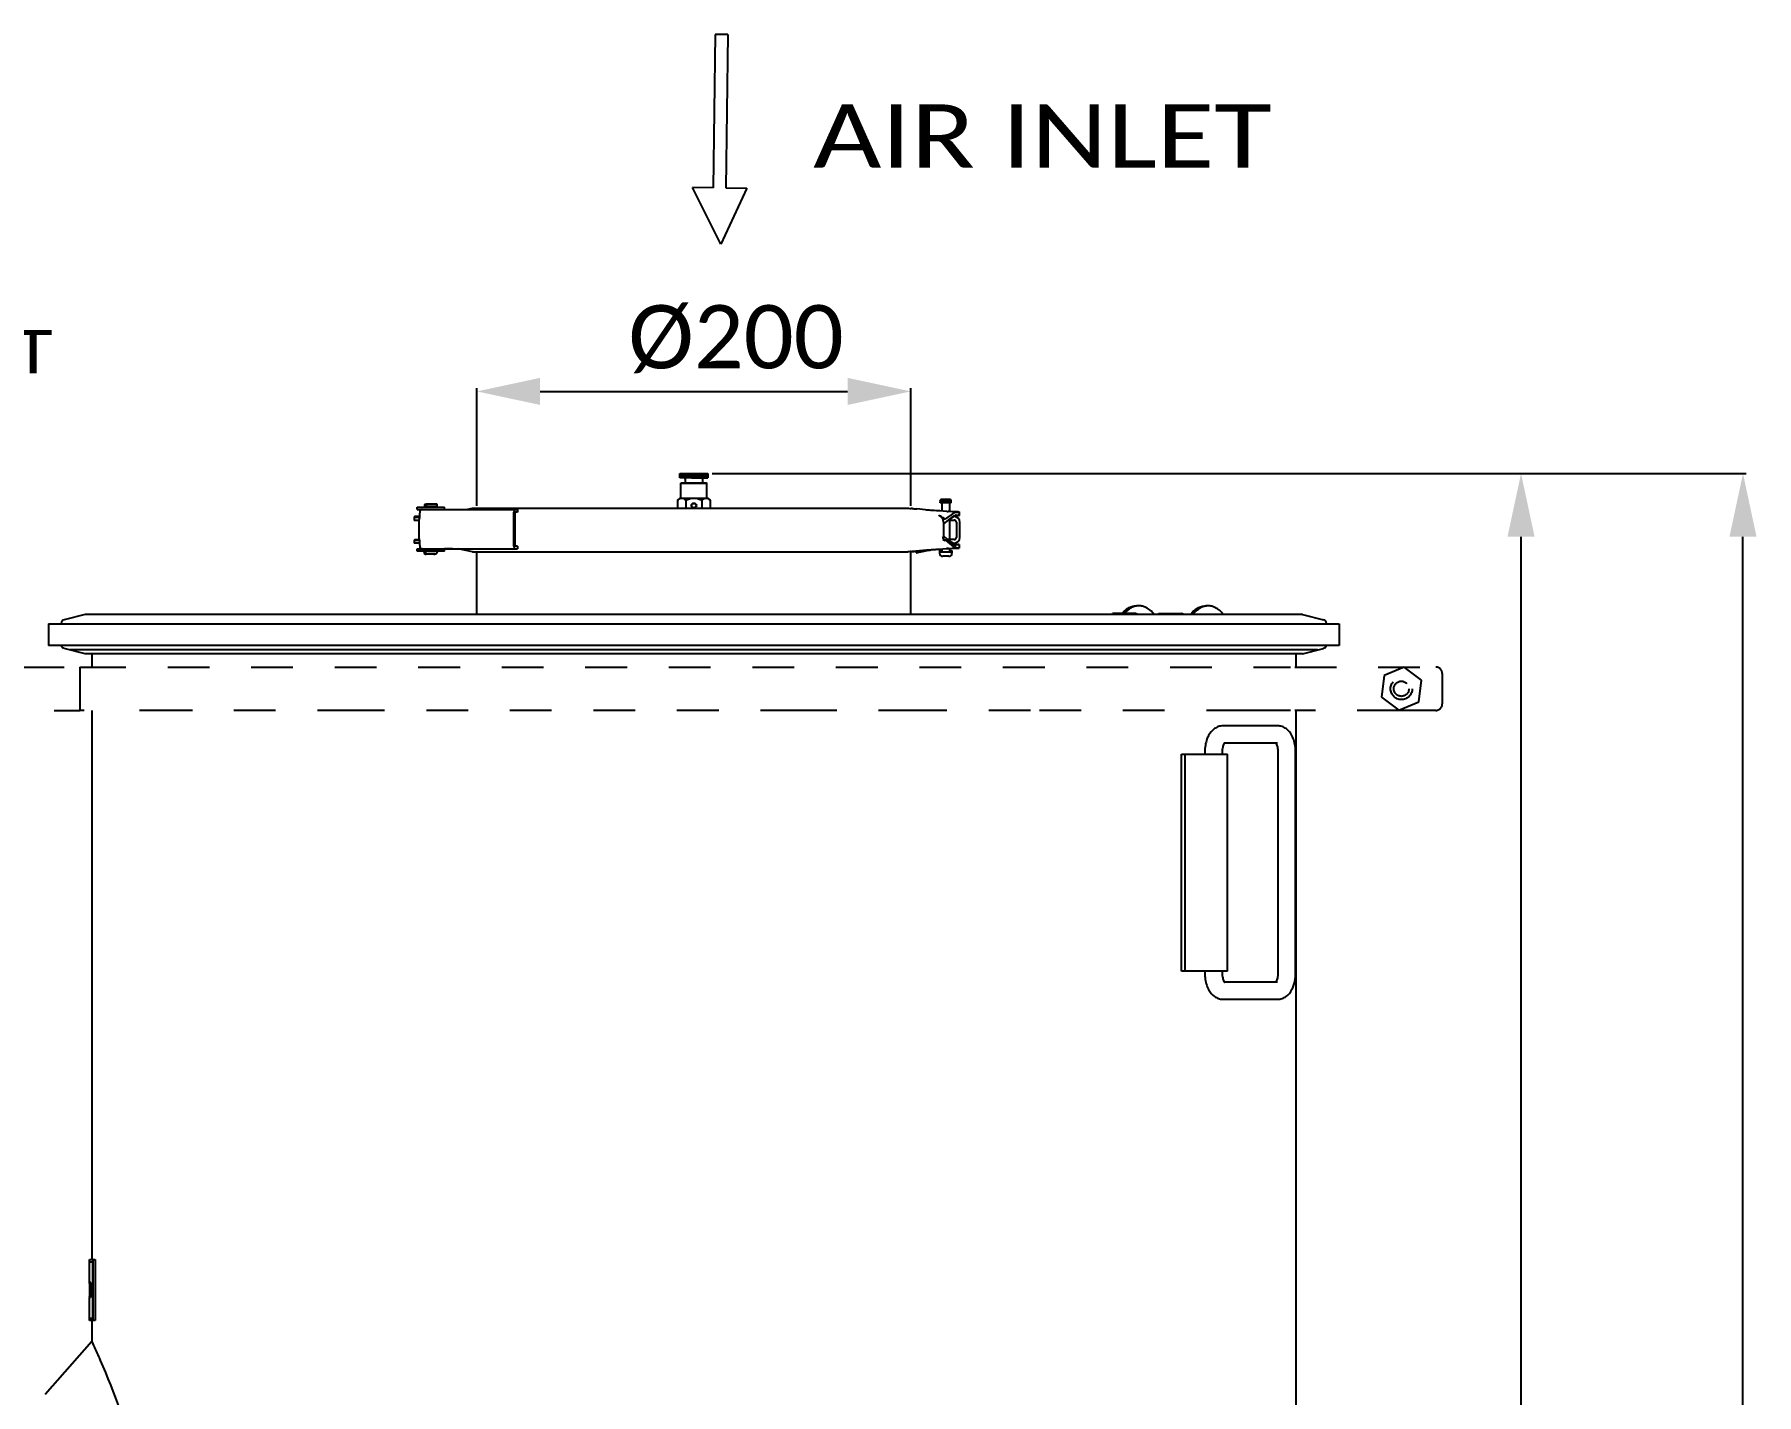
# Model space of a CAD drawing. Header units: millimetres. Extents: x 239 to 3500, y 0 to 2475.
# Drawn here: x 766 to 1560, y 815 to 1442 of the extents above; entities that cross this region are included whole.
import ezdxf
from ezdxf.enums import TextEntityAlignment as Align

# ---------------------------------------------------------------- set-up
doc = ezdxf.new("R2010")
doc.units = ezdxf.units.MM
doc.header["$LTSCALE"] = 192.5
doc.header["$PDMODE"] = 3
doc.header["$PDSIZE"] = 8
doc.linetypes.add('DOT', pattern=[0.2, 0.1, -0.1])
doc.layers.get('0').update_dxf_attribs({"linetype": 'CONTINUOUS'})
doc.layers.get('Defpoints').update_dxf_attribs({"linetype": 'CONTINUOUS'})
doc.styles.get("Standard").update_dxf_attribs({"font": 'calibri.ttf'})
doc.dimstyles.new('DIMSTYLE_1', dxfattribs={"dimtxt": 29.166667, "dimasz": 29.166667, "dimexe": 1.5, "dimexo": 1, "dimgap": 0.875, "dimtad": 1, "dimdec": 0, "dimdsep": 46, "dimtxsty": 'Standard', "dimblk": '_FILLED', "dimblk1": '_FILLED', "dimblk2": '_FILLED', "dimcen": 0.09, "dimazin": 2, "dimtp": 0.01, "dimtm": 0.01, "dimtfac": 1, "dimtdec": 0, "dimtofl": 0, "dimtmove": 0, "dimatfit": 3, "dimldrblk": '_FILLED', "dimfxl": 1, "dimtolj": 1, "dimarcsym": 0})
doc.dimstyles.new('DIMSTYLE_3', dxfattribs={"dimtxt": 29.166667, "dimasz": 29.166667, "dimexe": 1.5, "dimexo": 1, "dimgap": 0.875, "dimtad": 1, "dimdsep": 46, "dimtxsty": 'Standard', "dimblk": '_FILLED', "dimblk1": '_FILLED', "dimblk2": '_FILLED', "dimcen": 0.09, "dimazin": 2, "dimtp": 0.01, "dimtm": 0.01, "dimtfac": 1, "dimtofl": 0, "dimtmove": 0, "dimatfit": 3, "dimldrblk": '_FILLED', "dimfxl": 1, "dimtolj": 1, "dimarcsym": 0})

# ---------------------------------------------------------------- blocks, each defined once
blk = doc.blocks.new('_FILLED')
at = {"color": 0, "linetype": 'ByBlock'}
blk.add_solid([(0, 0), (-1, 0.214), (-1, -0.214)], dxfattribs=at)
blk = doc.blocks.new('*D15')
at = {"color": 0, "linetype": 'Continuous', "lineweight": -2}
for p, q in [((969.88, 1224.53), (969.88, 1278.8)), ((1169.88, 1224.53), (1169.88, 1278.8)), ((999.05, 1277.3), (1140.71, 1277.3))]:
    blk.add_line(p, q, dxfattribs=at)
at = {"layer": 'Defpoints', "color": 0}
for p in [(1169.88, 1277.3), (969.88, 1223.53), (1169.88, 1223.53)]:
    blk.add_point(p, dxfattribs=at)
at = {"color": 0, "linetype": 'ByBlock', "lineweight": -2, "xscale": 29.1666666667, "yscale": 29.1666666667, "zscale": 29.1666666667, "rotation": 180}
blk.add_blockref('_FILLED', (969.88, 1277.3), dxfattribs=at)
at = {"color": 0, "linetype": 'ByBlock', "lineweight": -2, "xscale": 29.1666666667, "yscale": 29.1666666667, "zscale": 29.1666666667}
blk.add_blockref('_FILLED', (1169.88, 1277.3), dxfattribs=at)
at = {"color": 0, "insert": (1089.32, 1317.06), "char_height": 29.167, "attachment_point": 2, "line_spacing_factor": 0.9}
blk.add_mtext('\\A1;%%c200', dxfattribs=at)
blk = doc.blocks.new('*D18')
at = {"color": 0, "lineweight": -2}
for p, q in [((1078.5, 1239.46), (1452.65, 1239.46)), ((1451.15, 280.33), (1451.15, 1210.3)), ((1372.49, 251.16), (1452.65, 251.16))]:
    blk.add_line(p, q, dxfattribs=at)
at = {"layer": 'Defpoints', "color": 0}
for p in [(1077.5, 1239.46), (1451.15, 1239.46), (1371.49, 251.16)]:
    blk.add_point(p, dxfattribs=at)
at = {"color": 0, "linetype": 'ByBlock', "lineweight": -2, "xscale": 29.1666666667, "yscale": 29.1666666667, "zscale": 29.1666666667}
for p, rotation in [((1451.15, 1239.46), 90), ((1451.15, 251.16), 270)]:
    blk.add_blockref('_FILLED', p, dxfattribs=dict(at, rotation=rotation))
at = {"color": 0, "insert": (1411.39, 745.12), "char_height": 29.167, "attachment_point": 2, "rotation": 90, "line_spacing_factor": 0.9}
blk.add_mtext('\\A1;988', dxfattribs=at)
blk = doc.blocks.new('*D19')
at = {"color": 0, "linetype": 'Continuous', "lineweight": -2}
for p, q in [((1078.34, 1239.46), (1554.95, 1239.46)), ((1553.45, 210.33), (1553.45, 1210.3)), ((1367.21, 181.16), (1554.95, 181.16))]:
    blk.add_line(p, q, dxfattribs=at)
at = {"layer": 'Defpoints', "color": 0}
for p in [(1077.34, 1239.46), (1553.45, 1239.46), (1366.21, 181.16)]:
    blk.add_point(p, dxfattribs=at)
at = {"color": 0, "linetype": 'ByBlock', "lineweight": -2, "xscale": 29.1666666667, "yscale": 29.1666666667, "zscale": 29.1666666667}
for p, rotation in [((1553.45, 1239.46), 90), ((1553.45, 181.16), 270)]:
    blk.add_blockref('_FILLED', p, dxfattribs=dict(at, rotation=rotation))
at = {"color": 0, "insert": (1513.69, 711.81), "char_height": 29.167, "attachment_point": 2, "rotation": 90, "line_spacing_factor": 0.9}
blk.add_mtext('\\A1;1058', dxfattribs=at)
blk = doc.blocks.new('ARROW_4_BL1', base_point=(1081.76, 1393.5))
at = {"color": 7, "linetype": 'Continuous'}
for p, q in [((1079.68, 1441.81), (1078.84, 1371.13)), ((1085.53, 1441.74), (1079.68, 1441.81)), ((1085.53, 1441.74), (1084.68, 1371.06)), ((1078.84, 1371.13), (1069.26, 1371.24)), ((1082.37, 1345.19), (1069.26, 1371.24)), ((1094.26, 1370.94), (1082.37, 1345.19)), ((1084.68, 1371.06), (1094.26, 1370.94))]:
    blk.add_line(p, q, dxfattribs=at)

msp = doc.modelspace()

# ---------------------------------------------------------------- linework, layer by layer
at = {"linetype": 'Continuous'}
for p, q in [((1063.38, 1239.465), (1063.38, 1237.465)), ((1063.385, 1237.465), (1063.385, 1239.465)), ((1063.385, 1239.465), (1070.974, 1239.465)), ((1063.401, 1239.465), (1063.401, 1237.465)), ((1063.416, 1237.465), (1063.416, 1239.465)), ((1063.447, 1239.465), (1063.447, 1237.465)), ((1063.472, 1237.465), (1063.472, 1239.465)), ((1063.519, 1239.465), (1063.519, 1237.465)), ((1063.553, 1237.465), (1063.553, 1239.465)), ((1063.616, 1239.465), (1063.616, 1237.465)), ((1063.66, 1237.465), (1063.66, 1239.465)), ((1063.737, 1239.465), (1063.737, 1237.465)), ((1063.791, 1237.465), (1063.791, 1239.465)), ((1063.883, 1239.465), (1063.883, 1237.465)), ((1063.946, 1237.465), (1063.946, 1239.465)), ((1064.052, 1239.465), (1064.052, 1237.465)), ((1064.124, 1237.465), (1064.124, 1239.465)), ((1064.234, 1239.465), (1064.234, 1237.465)), ((1064.244, 1239.465), (1064.244, 1237.465)), ((1064.325, 1237.465), (1064.325, 1239.465)), ((1064.431, 1239.465), (1064.431, 1237.465)), ((1064.459, 1239.465), (1064.459, 1237.465)), ((1064.548, 1237.465), (1064.548, 1239.465)), ((1064.649, 1239.465), (1064.649, 1237.465)), ((1064.695, 1239.465), (1064.695, 1237.465)), ((1064.792, 1237.465), (1064.792, 1239.465)), ((1064.888, 1239.465), (1064.888, 1237.465)), ((1064.951, 1239.465), (1064.951, 1237.465)), ((1065.056, 1237.465), (1065.056, 1239.465)), ((1065.147, 1239.465), (1065.147, 1237.465)), ((1065.227, 1239.465), (1065.227, 1237.465)), ((1065.339, 1237.465), (1065.339, 1239.465)), ((1065.425, 1239.465), (1065.425, 1237.465)), ((1065.522, 1239.465), (1065.522, 1237.465)), ((1065.64, 1237.465), (1065.64, 1239.465)), ((1065.72, 1239.465), (1065.72, 1237.465)), ((1065.833, 1239.465), (1065.833, 1237.465)), ((1065.958, 1237.465), (1065.958, 1239.465)), ((1066.032, 1239.465), (1066.032, 1237.465)), ((1066.16, 1239.465), (1066.16, 1237.465)), ((1066.291, 1237.465), (1066.291, 1239.465)), ((1066.358, 1239.465), (1066.358, 1237.465)), ((1066.502, 1239.465), (1066.502, 1237.465)), ((1066.639, 1237.465), (1066.639, 1239.465)), ((1066.699, 1239.465), (1066.699, 1237.465)), ((1066.858, 1239.465), (1066.858, 1237.465)), ((1066.999, 1237.465), (1066.999, 1239.465)), ((1067.052, 1239.465), (1067.052, 1237.465)), ((1067.225, 1239.465), (1067.225, 1237.465)), ((1067.371, 1237.465), (1067.371, 1239.465)), ((1067.417, 1239.465), (1067.417, 1237.465)), ((1067.603, 1239.465), (1067.603, 1237.465)), ((1067.752, 1237.465), (1067.752, 1239.465)), ((1067.791, 1239.465), (1067.791, 1237.465)), ((1067.99, 1239.465), (1067.99, 1237.465)), ((1068.142, 1237.465), (1068.142, 1239.465)), ((1068.173, 1239.465), (1068.173, 1237.465)), ((1068.384, 1239.465), (1068.384, 1237.465)), ((1068.539, 1237.465), (1068.539, 1239.465)), ((1068.562, 1239.465), (1068.562, 1237.465)), ((1068.784, 1239.465), (1068.784, 1237.465)), ((1068.941, 1237.465), (1068.941, 1239.465)), ((1068.956, 1239.465), (1068.956, 1237.465)), ((1069.189, 1239.465), (1069.189, 1237.465)), ((1069.346, 1237.465), (1069.346, 1239.465)), ((1069.354, 1239.465), (1069.354, 1237.465)), ((1069.596, 1239.465), (1069.596, 1237.465)), ((1069.754, 1237.465), (1069.754, 1239.465)), ((1070.004, 1239.465), (1070.004, 1237.465)), ((1070.162, 1237.465), (1070.162, 1239.465)), ((1070.404, 1237.465), (1070.404, 1239.465)), ((1070.412, 1239.465), (1070.412, 1237.465)), ((1070.57, 1237.465), (1070.57, 1239.465)), ((1070.802, 1237.465), (1070.802, 1239.465)), ((1070.818, 1239.465), (1070.818, 1237.465)), ((1070.974, 1237.465), (1070.974, 1239.465)), ((1070.978, 1239.465), (1076.373, 1239.465)), ((1071.196, 1237.465), (1071.196, 1239.465)), ((1071.22, 1239.465), (1071.22, 1237.465)), ((1071.374, 1237.465), (1071.374, 1239.465)), ((1071.585, 1237.465), (1071.585, 1239.465)), ((1071.616, 1239.465), (1071.616, 1237.465)), ((1071.768, 1237.465), (1071.768, 1239.465)), ((1071.968, 1237.465), (1071.968, 1239.465)), ((1072.006, 1239.465), (1072.006, 1237.465)), ((1072.155, 1237.465), (1072.155, 1239.465)), ((1072.342, 1237.465), (1072.342, 1239.465)), ((1072.388, 1239.465), (1072.388, 1237.465)), ((1072.533, 1237.465), (1072.533, 1239.465)), ((1072.706, 1237.465), (1072.706, 1239.465)), ((1072.759, 1239.465), (1072.759, 1237.465)), ((1072.9, 1237.465), (1072.9, 1239.465)), ((1073.059, 1237.465), (1073.059, 1239.465)), ((1073.119, 1239.465), (1073.119, 1237.465)), ((1073.256, 1237.465), (1073.256, 1239.465)), ((1073.4, 1237.465), (1073.4, 1239.465)), ((1073.467, 1239.465), (1073.467, 1237.465)), ((1073.598, 1237.465), (1073.598, 1239.465)), ((1073.727, 1237.465), (1073.727, 1239.465)), ((1073.8, 1239.465), (1073.8, 1237.465)), ((1073.925, 1237.465), (1073.925, 1239.465)), ((1074.038, 1237.465), (1074.038, 1239.465)), ((1074.118, 1239.465), (1074.118, 1237.465)), ((1074.237, 1237.465), (1074.237, 1239.465)), ((1074.333, 1237.465), (1074.333, 1239.465)), ((1074.419, 1239.465), (1074.419, 1237.465)), ((1074.531, 1237.465), (1074.531, 1239.465)), ((1074.611, 1237.465), (1074.611, 1239.465)), ((1074.702, 1239.465), (1074.702, 1237.465)), ((1074.807, 1237.465), (1074.807, 1239.465)), ((1074.87, 1237.465), (1074.87, 1239.465)), ((1074.966, 1239.465), (1074.966, 1237.465)), ((1075.063, 1237.465), (1075.063, 1239.465)), ((1075.109, 1237.465), (1075.109, 1239.465)), ((1075.21, 1239.465), (1075.21, 1237.465)), ((1075.299, 1237.465), (1075.299, 1239.465)), ((1075.328, 1237.465), (1075.328, 1239.465)), ((1075.433, 1239.465), (1075.433, 1237.465)), ((1075.514, 1237.465), (1075.514, 1239.465)), ((1075.525, 1237.465), (1075.525, 1239.465)), ((1075.634, 1239.465), (1075.634, 1237.465)), ((1075.706, 1237.465), (1075.706, 1239.465)), ((1075.813, 1239.465), (1075.813, 1237.465)), ((1075.876, 1237.465), (1075.876, 1239.465)), ((1075.968, 1239.465), (1075.968, 1237.465)), ((1076.021, 1237.465), (1076.021, 1239.465)), ((1076.098, 1239.465), (1076.098, 1237.465)), ((1076.143, 1237.465), (1076.143, 1239.465)), ((1076.205, 1239.465), (1076.205, 1237.465)), ((1076.239, 1237.465), (1076.239, 1239.465)), ((1076.286, 1239.465), (1076.286, 1237.465)), ((1076.311, 1237.465), (1076.311, 1239.465)), ((1076.342, 1239.465), (1076.342, 1237.465)), ((1076.357, 1237.465), (1076.357, 1239.465)), ((1076.373, 1239.465), (1076.373, 1237.465)), ((1076.378, 1237.465), (1076.378, 1239.465)), ((1076.378, 1239.465), (1076.378, 1239.465)), ((1063.381, 1237.465), (1063.38, 1237.465)), ((1068.78, 1237.465), (1063.385, 1237.465)), ((1064.079, 1235.165), (1063.879, 1234.965)), ((1063.879, 1228.165), (1063.879, 1234.965)), ((1063.879, 1234.965), (1075.879, 1234.965)), ((1064.079, 1235.165), (1075.679, 1235.165)), ((1065.879, 1236.965), (1065.879, 1235.165)), ((1068.784, 1237.465), (1076.373, 1237.465)), ((1073.879, 1236.965), (1073.879, 1235.165)), ((1075.679, 1235.165), (1075.879, 1234.965)), ((1075.879, 1228.165), (1075.879, 1234.965)), ((942.31, 1222.82), (942.31, 1224.02)), ((942.31, 1224.02), (954.945, 1224.02)), ((942.31, 1222.82), (988.53, 1222.82)), ((943.64, 1222.808), (943.64, 1222.151)), ((943.64, 1222.808), (944.559, 1222.808)), ((945.81, 1225.17), (945.81, 1224.07)), ((946.445, 1225.22), (945.86, 1225.22)), ((946.445, 1225.37), (946.445, 1224.27)), ((946.495, 1225.42), (951.395, 1225.42)), ((951.395, 1224.22), (946.495, 1224.22)), ((947.195, 1224.17), (947.195, 1224.02)), ((950.695, 1224.17), (950.695, 1224.02)), ((950.81, 1224.22), (950.81, 1224.07)), ((951.445, 1225.37), (951.445, 1224.27)), ((954.945, 1222.82), (954.945, 1224.02)), ((964.899, 1222.82), (967.886, 1223.477)), ((967.886, 1223.477), (1168.454, 1223.477)), ((988.53, 1222.82), (988.53, 1221.62)), ((1063.374, 1228.165), (1062.374, 1227.165)), ((1062.374, 1227.165), (1062.374, 1223.477)), ((1063.374, 1228.165), (1076.385, 1228.165)), ((1066.127, 1227.165), (1066.127, 1223.477)), ((1073.632, 1227.165), (1073.632, 1223.477)), ((1076.385, 1228.165), (1077.384, 1227.165)), ((1077.384, 1227.165), (1077.384, 1223.477)), ((1176.598, 1222.709), (1172.599, 1223.136)), ((1180.724, 1222.36), (1180.222, 1222.394)), ((1183.468, 1226.665), (1183.468, 1226.904)), ((1183.567, 1226.665), (1183.468, 1226.665)), ((1183.468, 1225.993), (1183.468, 1226.232)), ((1188.468, 1225.993), (1183.468, 1225.993)), ((1183.819, 1227.665), (1188.116, 1227.665)), ((1183.819, 1226.993), (1188.116, 1226.993)), ((1184.168, 1225.993), (1184.168, 1222.129)), ((1187.768, 1225.993), (1187.768, 1221.9)), ((1188.468, 1226.665), (1188.369, 1226.665)), ((1188.468, 1226.665), (1188.468, 1226.904)), ((1188.468, 1225.993), (1188.468, 1226.232)), ((941.026, 1219.296), (941.026, 1217.796)), ((941.026, 1219.296), (943.408, 1219.296)), ((943.291, 1217.796), (941.026, 1217.796)), ((941.135, 1219.82), (941.135, 1219.296)), ((941.135, 1219.82), (943.451, 1219.82)), ((943.291, 1209.409), (943.291, 1218.231)), ((943.338, 1218.724), (943.322, 1218.62)), ((943.452, 1219.836), (943.445, 1219.727)), ((986.962, 1206.02), (986.962, 1221.62)), ((987.486, 1206.02), (987.486, 1221.643)), ((988.28, 1221.643), (987.486, 1221.643)), ((988.53, 1221.62), (987.486, 1221.62)), ((988.28, 1221.643), (988.28, 1221.62)), ((1181.66, 1222.297), (1180.724, 1222.36)), ((1183.2, 1222.194), (1181.66, 1222.297)), ((1184.866, 1222.083), (1183.2, 1222.194)), ((1186.449, 1221.979), (1184.866, 1222.083)), ((1185.08, 1216.215), (1189.733, 1219.944)), ((1185.08, 1210.407), (1185.08, 1216.423)), ((1189.589, 1221.157), (1185.881, 1218.638)), ((1186.449, 1221.979), (1187.07, 1221.939)), ((1186.541, 1221.973), (1186.811, 1221.955)), ((1186.811, 1221.955), (1187.131, 1221.934)), ((1188.021, 1221.885), (1187.07, 1221.939)), ((1187.326, 1218.015), (1189.889, 1218.015)), ((1187.768, 1218.015), (1187.768, 1209.015)), ((1189.751, 1219.675), (1187.927, 1218.461)), ((1188.974, 1221.838), (1188.022, 1221.885)), ((1189.889, 1219.615), (1189.66, 1219.615)), ((1191.795, 1220.115), (1190.761, 1220.115)), ((1190.777, 1221.715), (1191.795, 1221.715)), ((1191.768, 1221.744), (1190.878, 1221.767)), ((1190.889, 1217.015), (1190.889, 1210.015)), ((1192.107, 1221.726), (1192.107, 1220.126)), ((1192.489, 1210.015), (1192.489, 1217.015)), ((941.026, 1208.796), (941.026, 1207.296)), ((941.026, 1208.796), (943.356, 1208.796)), ((943.481, 1207.296), (941.026, 1207.296)), ((941.135, 1209.02), (941.135, 1208.796)), ((941.135, 1209.02), (943.322, 1209.02)), ((943.322, 1209.02), (943.339, 1208.916)), ((943.338, 1208.915), (943.356, 1208.796)), ((1189.733, 1206.478), (1185.08, 1210.615)), ((1189.662, 1205.728), (1186.022, 1208.707)), ((1189.889, 1209.015), (1186.879, 1209.015)), ((1189.614, 1207.192), (1187.523, 1208.443)), ((1189.241, 1207.415), (1189.889, 1207.415)), ((1189.751, 1207.154), (1189.36, 1207.415)), ((1190.804, 1206.715), (1191.784, 1206.715)), ((1192.096, 1206.704), (1192.096, 1205.104)), ((942.31, 1203.62), (942.31, 1204.82)), ((942.31, 1204.82), (988.53, 1204.82)), ((954.945, 1203.62), (942.31, 1203.62)), ((943.514, 1206.206), (943.515, 1206.013)), ((943.64, 1205.488), (943.64, 1204.82)), ((945.56, 1203.22), (945.56, 1203.37)), ((945.61, 1203.42), (946.195, 1203.42)), ((946.195, 1203.42), (946.195, 1203.57)), ((950.06, 1202.22), (946.56, 1202.22)), ((950.695, 1202.42), (947.195, 1202.42)), ((951.695, 1203.42), (951.695, 1203.57)), ((954.945, 1203.62), (954.945, 1204.82)), ((958.687, 1204.808), (954.945, 1204.808)), ((967.886, 1203.352), (961.219, 1204.82)), ((967.886, 1203.352), (1168.448, 1203.352)), ((969.879, 1174.516), (969.879, 1203.352)), ((988.53, 1206.02), (987.486, 1206.02)), ((988.53, 1206.02), (988.53, 1204.82)), ((1169.879, 1174.516), (1169.879, 1203.511)), ((1177.009, 1204.176), (1170.641, 1203.548)), ((1172.372, 1202.861), (1178.232, 1204.068)), ((1172.372, 1203.719), (1172.372, 1202.861)), ((1179.139, 1204.357), (1179.722, 1204.401)), ((1179.473, 1204.385), (1179.622, 1204.395)), ((1179.722, 1204.401), (1180.089, 1204.427)), ((1180.222, 1204.436), (1180.304, 1204.441)), ((1180.304, 1204.441), (1182.541, 1204.592)), ((1181.66, 1204.533), (1183.603, 1204.663)), ((1183.068, 1203.965), (1183.068, 1203.465)), ((1183.068, 1203.965), (1184.168, 1203.965)), ((1183.068, 1203.293), (1183.068, 1202.793)), ((1183.068, 1203.293), (1188.868, 1203.293)), ((1183.2, 1204.636), (1184.717, 1204.737)), ((1184.168, 1204.701), (1184.168, 1203.293)), ((1187.368, 1201.293), (1184.568, 1201.293)), ((1184.717, 1204.737), (1186.362, 1204.845)), ((1186.554, 1204.858), (1186.362, 1204.845)), ((1187.284, 1204.905), (1186.554, 1204.858)), ((1187.768, 1204.93), (1187.768, 1203.293)), ((1187.768, 1203.965), (1188.868, 1203.965)), ((1188.868, 1203.965), (1188.868, 1203.465)), ((1188.868, 1203.293), (1188.868, 1202.793)), ((1191.784, 1205.115), (1190.755, 1205.115)), ((1190.878, 1205.062), (1191.768, 1205.085)), ((1262.672, 1174.516), (1262.774, 1174.971)), ((1273.409, 1174.971), (1262.774, 1174.971)), ((1273.409, 1174.971), (1273.307, 1174.516)), ((1274.542, 1174.516), (1273.409, 1174.971)), ((1275.046, 1178.465), (1273.916, 1178.465)), ((1283.942, 1174.516), (1284.043, 1174.971)), ((1284.043, 1174.971), (1294.678, 1174.971)), ((1294.678, 1174.971), (1294.576, 1174.516)), ((1295.811, 1174.516), (1294.678, 1174.971)), ((1306.95, 1178.465), (1305.82, 1178.465)), ((772.379, 1170.165), (772.379, 1160.165)), ((772.379, 1170.165), (1367.379, 1170.165)), ((778.279, 1170.165), (778.279, 1170.309)), ((789.387, 1174.516), (779.638, 1172.054)), ((1350.371, 1174.516), (789.387, 1174.516)), ((1350.371, 1174.516), (1360.12, 1172.054)), ((1361.479, 1170.165), (1361.479, 1170.309)), ((1367.379, 1170.165), (1367.379, 1160.165)), ((1367.379, 1160.165), (772.379, 1160.165)), ((789.387, 1156.413), (779.638, 1158.875)), ((1350.371, 1156.413), (1360.12, 1158.875)), ((1357.381, 1158.165), (782.375, 1158.165)), ((1350.371, 1156.413), (789.387, 1156.413)), ((792.379, 1156.413), (792.379, 1150.27)), ((1347.379, 1156.413), (1347.379, 1150.269)), ((786.887, 1150.269), (788.863, 1150.27)), ((786.887, 1150.269), (786.887, 1130.269)), ((788.851, 1130.27), (786.887, 1130.269)), ((792.379, 1130.27), (792.379, 877.165)), ((816.379, 1130.272), (814.379, 1130.272)), ((838.868, 1130.273), (816.379, 1130.272)), ((1344.838, 1130.27), (1325.379, 1130.272)), ((1347.379, 1130.269), (1347.379, 271.448)), ((1338.954, 1123.165), (1313.701, 1123.165)), ((1338.954, 1115.165), (1314.325, 1115.165)), ((1294.641, 1010.165), (1294.641, 1110.165)), ((1294.641, 1110.165), (1315.902, 1110.165)), ((1296.261, 1110.165), (1296.261, 1010.165)), ((1305.402, 1111.165), (1305.402, 1110.165)), ((1313.402, 1111.165), (1313.402, 1110.165)), ((1315.902, 1010.165), (1315.902, 1110.165)), ((1339.252, 1009.165), (1339.252, 1111.165)), ((1347.252, 1009.165), (1347.252, 1111.165)), ((1315.902, 1010.165), (1294.641, 1010.165)), ((1305.402, 1010.165), (1305.402, 1009.165)), ((1313.402, 1010.165), (1313.402, 1009.165)), ((1314.325, 1005.165), (1338.954, 1005.165)), ((1313.701, 997.165), (1338.954, 997.165)), ((791.379, 866.14), (791.379, 876.165)), ((791.379, 876.165), (792.912, 876.165)), ((791.389, 876.165), (791.389, 877.165)), ((791.389, 877.165), (794.002, 877.165)), ((792.902, 850.165), (792.902, 876.165)), ((792.912, 876.165), (792.912, 850.165)), ((793.018, 849.165), (793.018, 877.165)), ((794.002, 877.165), (794.002, 849.165)), ((791.379, 866.14), (791.379, 860.493)), ((791.393, 866.627), (791.393, 866.071)), ((791.4, 866.14), (791.4, 866.627)), ((791.466, 866.627), (791.4, 866.627)), ((791.4, 866.14), (791.466, 866.14)), ((791.41, 866.627), (791.41, 866.14)), ((791.423, 859.702), (791.423, 866.14)), ((791.432, 866.14), (791.432, 859.702)), ((791.466, 866.627), (791.466, 866.14)), ((791.485, 859.702), (791.485, 866.627)), ((791.499, 866.627), (791.485, 866.627)), ((791.495, 866.627), (791.495, 859.702)), ((791.499, 866.627), (791.499, 860.189)), ((791.593, 859.718), (791.593, 866.611)), ((791.723, 866.611), (791.593, 866.611)), ((791.603, 866.611), (791.603, 859.718)), ((791.612, 866.119), (791.612, 863.78)), ((791.612, 866.119), (791.723, 866.119)), ((791.723, 866.611), (791.723, 866.119)), ((791.754, 866.14), (791.754, 866.627)), ((791.961, 866.627), (791.754, 866.627)), ((791.754, 866.14), (791.849, 866.14)), ((791.764, 866.627), (791.764, 866.14)), ((791.839, 859.702), (791.839, 866.14)), ((791.849, 866.14), (791.849, 859.702)), ((791.867, 866.14), (791.867, 859.702)), ((791.867, 866.14), (791.961, 866.14)), ((791.961, 866.627), (791.961, 866.14)), ((791.379, 860.091), (791.379, 860.222)), ((791.379, 850.165), (791.379, 859.681)), ((791.39, 860.173), (791.389, 860.114)), ((791.39, 860.269), (791.39, 860.173)), ((791.423, 859.702), (791.432, 859.702)), ((791.485, 859.702), (791.563, 859.702)), ((791.563, 860.189), (791.499, 860.189)), ((791.563, 860.189), (791.563, 859.702)), ((791.593, 859.718), (791.723, 859.718)), ((791.679, 863.78), (791.612, 863.78)), ((791.612, 863.288), (791.612, 860.189)), ((791.612, 863.288), (791.679, 863.288)), ((791.723, 860.189), (791.612, 860.189)), ((791.679, 863.78), (791.679, 863.288)), ((791.723, 860.189), (791.723, 859.718)), ((791.839, 859.702), (791.867, 859.702)), ((791.379, 850.165), (792.912, 850.165)), ((791.389, 849.165), (791.389, 850.165)), ((794.002, 849.165), (791.389, 849.165)), ((792.379, 849.165), (792.379, 839.42)), ((792.379, 839.419), (770.878, 814.986)), ((792.379, 839.42), (792.391, 839.395)), ((792.379, 839.419), (792.855, 838.383)), ((792.391, 839.395), (792.588, 838.967)), ((792.588, 838.967), (792.855, 838.383)), ((792.855, 838.383), (793.23, 837.561)), ((792.855, 838.383), (793.23, 837.561))]:
    msp.add_line(p, q, dxfattribs=at)
at = {"linetype": 'DOT'}
for p, q in [((721.851, 1150.269), (786.887, 1150.269)), ((788.863, 1150.27), (1344.851, 1150.27)), ((1346.815, 1150.269), (1411.851, 1150.269)), ((1388.019, 1146.307), (1386.776, 1136.385)), ((1397.234, 1150.192), (1388.019, 1146.307)), ((1405.205, 1144.154), (1397.234, 1150.192)), ((1403.962, 1134.232), (1405.205, 1144.154)), ((1414.851, 1147.269), (1414.851, 1133.269)), ((1386.776, 1136.385), (1394.748, 1130.347)), ((736.513, 1130.307), (786.887, 1130.269)), ((915.594, 1130.275), (838.868, 1130.273)), ((1119.837, 1130.276), (915.594, 1130.275)), ((1174.264, 1130.276), (1119.837, 1130.276)), ((1225.025, 1130.275), (1174.264, 1130.276)), ((1325.379, 1130.272), (1225.025, 1130.275)), ((1394.85, 1130.269), (1346.815, 1130.269)), ((1394.748, 1130.347), (1403.962, 1134.232)), ((1411.851, 1130.269), (1394.793, 1130.307))]:
    msp.add_line(p, q, dxfattribs=at)
at = {"linetype": 'Continuous'}
for points in [[(944.715, 1222.82), (944.605, 1222.815), (944.494, 1222.799), (944.384, 1222.773), (944.278, 1222.737), (944.176, 1222.692), (944.079, 1222.637), (943.987, 1222.573), (943.901, 1222.502), (943.823, 1222.422), (943.752, 1222.335), (943.69, 1222.243), (943.636, 1222.145), (943.592, 1222.042), (943.558, 1221.936), (943.533, 1221.827), (943.519, 1221.715), (943.515, 1221.627)], [(1180.089, 1222.403), (1179.735, 1222.428), (1179.139, 1222.473), (1178.527, 1222.523), (1177.9, 1222.579), (1177.257, 1222.641), (1176.598, 1222.709)], [(943.412, 1219.331), (943.403, 1219.243), (943.395, 1219.16), (943.386, 1219.082), (943.377, 1219.008), (943.369, 1218.94), (943.36, 1218.876), (943.352, 1218.817), (943.344, 1218.764), (943.338, 1218.725)], [(943.445, 1219.727), (943.437, 1219.621), (943.429, 1219.52), (943.42, 1219.423), (943.412, 1219.331)], [(943.515, 1221.627), (943.514, 1221.433), (943.511, 1221.283), (943.509, 1221.136), (943.505, 1220.992), (943.501, 1220.85), (943.497, 1220.711), (943.491, 1220.576), (943.486, 1220.443), (943.48, 1220.315), (943.474, 1220.189), (943.467, 1220.068), (943.46, 1219.95), (943.452, 1219.836)], [(1190.902, 1221.767), (1190.878, 1221.767), (1189.926, 1221.799), (1188.974, 1221.838)], [(943.356, 1208.796), (943.36, 1208.768), (943.368, 1208.704), (943.377, 1208.636), (943.385, 1208.563), (943.394, 1208.484), (943.403, 1208.401), (943.411, 1208.314), (943.42, 1208.221), (943.428, 1208.124), (943.436, 1208.023), (943.444, 1207.917), (943.451, 1207.82)], [(943.451, 1207.82), (943.467, 1207.574), (943.473, 1207.452), (943.48, 1207.327)], [(943.48, 1207.327), (943.486, 1207.197), (943.491, 1207.065), (943.497, 1206.929), (943.501, 1206.79), (943.505, 1206.648), (943.509, 1206.503), (943.511, 1206.356), (943.514, 1206.206)], [(943.515, 1206.013), (943.519, 1205.925), (943.533, 1205.813), (943.558, 1205.704), (943.592, 1205.598), (943.636, 1205.495), (943.69, 1205.397), (943.752, 1205.304), (943.823, 1205.218), (943.901, 1205.138), (943.987, 1205.066), (944.079, 1205.003), (944.176, 1204.948), (944.278, 1204.902), (944.384, 1204.866), (944.494, 1204.841), (944.605, 1204.825), (944.715, 1204.82)], [(1170.924, 1203.573), (1171.087, 1203.591), (1171.2, 1203.603)], [(1177.009, 1204.176), (1177.478, 1204.221), (1177.993, 1204.268), (1178.497, 1204.311), (1178.991, 1204.35), (1179.473, 1204.385)], [(1179.722, 1204.402), (1181.057, 1204.493), (1181.536, 1204.525)], [(1186.554, 1204.858), (1187.07, 1204.89), (1188.021, 1204.944)], [(1188.022, 1204.944), (1188.974, 1204.991), (1189.926, 1205.031), (1190.878, 1205.062)]]:
    msp.add_lwpolyline(points, dxfattribs=at)
for radius in [1.15, 1]:
    msp.add_circle((1069.879, 1224.665), radius, dxfattribs=at)
at = {"linetype": 'DOT'}
for radius in [5, 3.5]:
    msp.add_circle((1395.991, 1140.269), radius, dxfattribs=at)
at = {"linetype": 'Continuous'}
for centre, radius, start, end in [((1065.379, 1236.965), 0.5, 0, 84.783872), ((1074.379, 1236.965), 0.5, 95.216128, 180), ((945.86, 1225.17), 0.05, 90, 180), ((945.86, 1224.07), 0.05, 180, 270), ((946.495, 1225.37), 0.05, 90, 180), ((946.495, 1224.27), 0.05, 180, 270), ((947.145, 1224.17), 0.05, 0, 90), ((950.745, 1224.17), 0.05, 90, 180), ((950.76, 1224.07), 0.05, 270, 360), ((951.395, 1225.37), 0.05, 0, 90), ((951.395, 1224.27), 0.05, 270, 360), ((1184.468, 1226.904), 1, 130.42346, 180), ((1184.468, 1226.232), 1, 130.42346, 180), ((1187.468, 1226.904), 1, 0, 49.57654), ((1187.468, 1226.232), 1, 0, 49.57654), ((1180.55, 1216.417), 4.53, 2.226034, 19.381314), ((1180.898, 1216.435), 4.181, 359.832411, 2.157219), ((1187.939, 1227.207), 7.44, 284.981764, 287.206904), ((1189.889, 1217.015), 2.6, 0, 90), ((1189.889, 1217.015), 1, 0, 90), ((1188.056, 1226.807), 7.024, 287.264343, 287.964121), ((1188.371, 1225.842), 6.009, 287.941436, 289.478061), ((1188.866, 1224.449), 4.53, 289.45443, 291.300844), ((1190.768, 1231.807), 11.692, 269.157775, 269.964143), ((1190.782, 1232.02), 10.305, 269.239909, 269.970367), ((1202.658, 1210.476), 17.579, 180.224865, 180.908362), ((1187.669, 1203.935), 3.793, 54.89557, 59.153053), ((1189.352, 1206.392), 0.854, 50.392718, 51.850154), ((1189.889, 1210.015), 2.6, 270, 360), ((1189.889, 1210.015), 1, 270, 360), ((1189.434, 1206.491), 0.725, 48.705652, 50.393762), ((1190.816, 1194.151), 12.564, 90.056112, 91.06151), ((945.61, 1203.37), 0.05, 90, 180), ((946.56, 1203.22), 1, 180, 270), ((946.245, 1203.57), 0.05, 90, 180), ((947.195, 1203.42), 1, 180, 270), ((950.06, 1203.22), 1, 270, 306.84608), ((950.695, 1203.42), 1, 270, 360), ((951.645, 1203.57), 0.05, 0, 90), ((958.687, 1205.645), 0.837, 270.024674, 279.073564), ((1170.25, 1216.526), 12.991, 271.023996, 271.950971), ((1170.175, 1218.736), 15.202, 271.949473, 272.767137), ((1170.051, 1221.31), 17.779, 272.765862, 273.486125), ((1169.86, 1224.452), 20.926, 273.485657, 274.113911), ((1169.577, 1228.392), 24.878, 274.11294, 274.655224), ((1168.61, 1239.838), 36.364, 274.711097, 275.938116), ((1178.376, 1202.997), 1.315, 97.073105, 97.448119), ((1177.304, 1208.573), 4.6, 281.639005, 293.721194), ((1184.568, 1203.465), 1.5, 180, 186.525607), ((1184.568, 1202.793), 1.5, 180, 270), ((1187.368, 1202.793), 1.5, 270, 360), ((1187.368, 1203.465), 1.5, 353.474393, 360), ((1187.925, 1199.02), 7.621, 73.387999, 75.155711), ((1276.199, 1167.838), 11.411, 139.029447, 141.303747), ((1277.336, 1167.832), 11.421, 139.174911, 141.307026), ((780.079, 1170.309), 1.8, 104.172338, 180), ((1359.679, 1170.309), 1.8, 0, 75.827662), ((780.079, 1160.621), 1.8, 194.69547, 255.827662), ((1359.679, 1160.621), 1.8, 284.172338, 345.30453), ((855.277, 860.034), 63.897, 179.948447, 180.200543), ((807.425, 859.87), 16.045, 180.214313, 180.400937)]:
    msp.add_arc(centre, radius, start, end, dxfattribs=at)
at = {"linetype": 'DOT'}
for centre, start, end in [((1411.851, 1147.269), 0, 90), ((1411.851, 1133.269), 270, 360)]:
    msp.add_arc(centre, 3, start, end, dxfattribs=at)
at = {"linetype": 'Continuous'}
for points, knots in [([(987.487, 1222.82), (987.322, 1222.82), (987.108, 1222.494), (986.993, 1222.076), (986.962, 1221.777), (986.962, 1221.62)], [0, 0, 0, 0, 0.3595056, 0.6578704, 1, 1, 1, 1]), ([(1062.374, 1227.165), (1062.506, 1227.297), (1062.834, 1227.6), (1063.395, 1227.99), (1063.877, 1228.145), (1064.11, 1228.165)], [0, 0, 0, 0, 0.2748636, 0.6553382, 1, 1, 1, 1]), ([(1064.39, 1228.165), (1064.544, 1228.152), (1064.943, 1228.057), (1065.538, 1227.712), (1065.932, 1227.36), (1066.127, 1227.165)], [0, 0, 0, 0, 0.2271551, 0.5943172, 1, 1, 1, 1]), ([(1066.127, 1227.165), (1066.669, 1227.436), (1067.79, 1227.909), (1068.994, 1228.139), (1069.599, 1228.165)], [0, 0, 0, 0, 0.5003211, 1, 1, 1, 1]), ([(1070.159, 1228.165), (1070.764, 1228.139), (1071.969, 1227.909), (1073.09, 1227.436), (1073.632, 1227.165)], [0, 0, 0, 0, 0.4996784, 1, 1, 1, 1]), ([(1073.632, 1227.165), (1073.764, 1227.297), (1074.091, 1227.6), (1074.653, 1227.99), (1075.135, 1228.145), (1075.368, 1228.165)], [0, 0, 0, 0, 0.2748636, 0.6553382, 1, 1, 1, 1]), ([(1075.648, 1228.165), (1075.802, 1228.152), (1076.2, 1228.057), (1076.796, 1227.712), (1077.189, 1227.36), (1077.384, 1227.165)], [0, 0, 0, 0, 0.2271551, 0.5943172, 1, 1, 1, 1]), ([(1168.454, 1223.477), (1168.552, 1223.477), (1169.091, 1223.455), (1169.628, 1223.385), (1170.066, 1223.323)], [0, 0, 0, 0, 0.1813795, 1, 1, 1, 1]), ([(1170.482, 1223.292), (1170.643, 1223.29), (1171.35, 1223.263), (1172.055, 1223.195), (1172.599, 1223.136)], [0, 0, 0, 0, 0.2269765, 1, 1, 1, 1]), ([(1182.573, 1220.352), (1183.056, 1220.106), (1183.992, 1219.446), (1184.63, 1218.469), (1184.823, 1217.92)], [0, 0, 0, 0, 0.4825708, 1, 1, 1, 1]), ([(1182.573, 1220.352), (1182.861, 1220.206), (1183.427, 1219.902), (1184.277, 1219.384), (1184.973, 1218.916), (1185.648, 1218.482), (1185.881, 1218.638)], [0, 0, 0, 0, 0.2584032, 0.5174143, 0.7755878, 1, 1, 1, 1]), ([(1189.783, 1221.298), (1189.929, 1221.414), (1190.195, 1221.593), (1190.509, 1221.717), (1190.645, 1221.716)], [0, 0, 0, 0, 0.5791171, 1, 1, 1, 1]), ([(1190.539, 1220.113), (1190.493, 1220.107), (1190.264, 1220.044), (1190.067, 1219.905), (1189.916, 1219.792)], [0, 0, 0, 0, 0.1980999, 1, 1, 1, 1]), ([(1190.596, 1220.116), (1190.587, 1220.116), (1190.568, 1220.116), (1190.549, 1220.114), (1190.539, 1220.113)], [0, 0, 0, 0, 0.4910839, 1, 1, 1, 1]), ([(1192.107, 1221.726), (1192.107, 1221.719), (1192.065, 1221.725), (1192.021, 1221.714), (1191.915, 1221.717), (1191.84, 1221.715), (1191.795, 1221.715)], [0, 0, 0, 0, 0.0644398, 0.2529955, 0.5655176, 1, 1, 1, 1]), ([(1191.795, 1220.115), (1191.84, 1220.115), (1191.915, 1220.117), (1192.021, 1220.114), (1192.065, 1220.125), (1192.107, 1220.119), (1192.107, 1220.126)], [0, 0, 0, 0, 0.4344824, 0.7470046, 0.9355603, 1, 1, 1, 1]), ([(943.462, 1207.653), (943.443, 1207.679), (943.378, 1207.757), (943.278, 1207.82), (943.206, 1207.82)], [0, 0, 0, 0, 0.3059815, 1, 1, 1, 1]), ([(1185.157, 1208.416), (1185.121, 1208.607), (1185, 1209.282), (1184.816, 1209.946), (1184.645, 1210.407)], [0, 0, 0, 0, 0.2834979, 1, 1, 1, 1]), ([(1186.022, 1208.707), (1185.963, 1208.755), (1185.803, 1208.816), (1185.488, 1208.681), (1185.293, 1208.523), (1185.157, 1208.416)], [0, 0, 0, 0, 0.2288891, 0.4702864, 1, 1, 1, 1]), ([(1189.85, 1207.038), (1189.918, 1206.991), (1190.14, 1206.845), (1190.397, 1206.709), (1190.584, 1206.713)], [0, 0, 0, 0, 0.307688, 1, 1, 1, 1]), ([(1192.096, 1206.704), (1192.096, 1206.711), (1192.054, 1206.705), (1192.01, 1206.716), (1191.904, 1206.713), (1191.829, 1206.715), (1191.784, 1206.715)], [0, 0, 0, 0, 0.0644584, 0.2530133, 0.5655283, 1, 1, 1, 1]), ([(986.962, 1206.02), (986.962, 1205.863), (986.993, 1205.563), (987.108, 1205.146), (987.322, 1204.82), (987.487, 1204.82)], [0, 0, 0, 0, 0.3421267, 0.6405464, 1, 1, 1, 1]), ([(1170.093, 1203.511), (1169.92, 1203.486), (1169.374, 1203.415), (1168.824, 1203.352), (1168.448, 1203.352)], [0, 0, 0, 0, 0.317473, 1, 1, 1, 1]), ([(1190.68, 1205.114), (1190.539, 1205.113), (1190.21, 1205.271), (1189.942, 1205.479), (1189.792, 1205.616)], [0, 0, 0, 0, 0.4094139, 1, 1, 1, 1]), ([(1190.103, 1206.323), (1190.168, 1206.304), (1190.382, 1206.236), (1190.595, 1206.159), (1190.737, 1206.089)], [0, 0, 0, 0, 0.2969587, 1, 1, 1, 1]), ([(1190.68, 1205.114), (1190.693, 1205.115), (1190.717, 1205.115), (1190.741, 1205.115), (1190.753, 1205.115)], [0, 0, 0, 0, 0.535658, 1, 1, 1, 1]), ([(1191.784, 1205.115), (1191.805, 1205.115), (1191.877, 1205.115), (1191.949, 1205.114), (1191.999, 1205.112)], [0, 0, 0, 0, 0.3021723, 1, 1, 1, 1]), ([(1191.999, 1205.112), (1192.019, 1205.112), (1192.05, 1205.11), (1192.082, 1205.108), (1192.092, 1205.106)], [0, 0, 0, 0, 0.6647377, 1, 1, 1, 1]), ([(1192.092, 1205.106), (1192.093, 1205.106), (1192.094, 1205.105), (1192.096, 1205.104), (1192.096, 1205.104)], [0, 0, 0, 0, 0.6873818, 1, 1, 1, 1]), ([(1267.582, 1175.32), (1268.006, 1175.808), (1268.919, 1176.692), (1270.486, 1177.701), (1272.17, 1178.324), (1273.34, 1178.465), (1273.916, 1178.465)], [0, 0, 0, 0, 0.2664394, 0.5197035, 0.7626839, 1, 1, 1, 1]), ([(1275.046, 1178.465), (1274.468, 1178.465), (1273.294, 1178.323), (1271.604, 1177.695), (1270.032, 1176.679), (1269.118, 1175.79), (1268.694, 1175.299)], [0, 0, 0, 0, 0.2372424, 0.4801865, 0.733474, 1, 1, 1, 1]), ([(1278.231, 1177.746), (1277.73, 1177.979), (1276.686, 1178.341), (1275.588, 1178.465), (1275.046, 1178.465)], [0, 0, 0, 0, 0.505266, 1, 1, 1, 1]), ([(1282.017, 1174.518), (1281.51, 1175.217), (1280.38, 1176.472), (1278.964, 1177.406), (1278.231, 1177.746)], [0, 0, 0, 0, 0.5168161, 1, 1, 1, 1]), ([(1298.849, 1174.517), (1299.287, 1175.121), (1300.248, 1176.219), (1301.964, 1177.492), (1303.846, 1178.284), (1305.171, 1178.465), (1305.82, 1178.465)], [0, 0, 0, 0, 0.2694597, 0.5236122, 0.7653217, 1, 1, 1, 1]), ([(1306.95, 1178.465), (1306.301, 1178.465), (1304.976, 1178.284), (1303.094, 1177.492), (1301.378, 1176.219), (1300.416, 1175.12), (1299.978, 1174.516)], [0, 0, 0, 0, 0.2346761, 0.4763844, 0.7305375, 1, 1, 1, 1]), ([(1310.135, 1177.746), (1309.634, 1177.979), (1308.59, 1178.341), (1307.492, 1178.465), (1306.95, 1178.465)], [0, 0, 0, 0, 0.505266, 1, 1, 1, 1]), ([(1313.921, 1174.518), (1313.413, 1175.217), (1312.283, 1176.472), (1310.868, 1177.406), (1310.135, 1177.746)], [0, 0, 0, 0, 0.5168161, 1, 1, 1, 1]), ([(1313.701, 1123.165), (1313.011, 1123.165), (1311.623, 1122.932), (1309.144, 1121.634), (1307.793, 1119.935), (1307.138, 1118.715)], [0, 0, 0, 0, 0.2498844, 0.4986423, 1, 1, 1, 1]), ([(1345.517, 1118.715), (1344.861, 1119.935), (1343.51, 1121.634), (1341.032, 1122.932), (1339.644, 1123.165), (1338.954, 1123.165)], [0, 0, 0, 0, 0.5013562, 0.7501083, 1, 1, 1, 1]), ([(1307.138, 1118.715), (1306.844, 1118.168), (1305.798, 1115.783), (1305.402, 1113.142), (1305.402, 1111.165)], [0, 0, 0, 0, 0.2389157, 1, 1, 1, 1]), ([(1314.185, 1114.928), (1313.919, 1114.434), (1313.53, 1113.185), (1313.402, 1111.893), (1313.402, 1111.165)], [0, 0, 0, 0, 0.4351135, 1, 1, 1, 1]), ([(1314.502, 1115.391), (1314.531, 1115.414), (1314.368, 1115.251), (1314.324, 1115.155), (1314.227, 1115.006), (1314.185, 1114.928)], [0, 0, 0, 0, 0.1997698, 0.5282355, 1, 1, 1, 1]), ([(1338.47, 1114.928), (1338.458, 1114.951), (1338.413, 1115.031), (1338.366, 1115.11), (1338.329, 1115.165)], [0, 0, 0, 0, 0.2784853, 1, 1, 1, 1]), ([(1339.252, 1111.165), (1339.252, 1111.893), (1339.125, 1113.185), (1338.735, 1114.434), (1338.47, 1114.928)], [0, 0, 0, 0, 0.564886, 1, 1, 1, 1]), ([(1347.252, 1111.165), (1347.252, 1111.841), (1347.113, 1114.431), (1346.425, 1117.024), (1345.517, 1118.715)], [0, 0, 0, 0, 0.2604996, 1, 1, 1, 1]), ([(1305.402, 1009.165), (1305.402, 1008.489), (1305.541, 1005.899), (1306.229, 1003.306), (1307.138, 1001.615)], [0, 0, 0, 0, 0.2604996, 1, 1, 1, 1]), ([(1313.402, 1009.165), (1313.402, 1008.436), (1313.53, 1007.145), (1313.919, 1005.896), (1314.185, 1005.401)], [0, 0, 0, 0, 0.564886, 1, 1, 1, 1]), ([(1338.47, 1005.401), (1338.735, 1005.896), (1339.125, 1007.145), (1339.252, 1008.436), (1339.252, 1009.165)], [0, 0, 0, 0, 0.4351135, 1, 1, 1, 1]), ([(1345.517, 1001.615), (1345.811, 1002.161), (1346.857, 1004.547), (1347.252, 1007.188), (1347.252, 1009.165)], [0, 0, 0, 0, 0.2389157, 1, 1, 1, 1]), ([(1307.138, 1001.615), (1307.793, 1000.395), (1309.144, 998.696), (1311.623, 997.398), (1313.011, 997.165), (1313.701, 997.165)], [0, 0, 0, 0, 0.5013562, 0.7501083, 1, 1, 1, 1]), ([(1314.185, 1005.401), (1314.214, 1005.347), (1314.301, 1005.196), (1314.399, 1005.049), (1314.476, 1004.966)], [0, 0, 0, 0, 0.3517482, 1, 1, 1, 1]), ([(1338.329, 1005.165), (1338.341, 1005.182), (1338.39, 1005.259), (1338.436, 1005.338), (1338.47, 1005.401)], [0, 0, 0, 0, 0.2209681, 1, 1, 1, 1]), ([(1338.954, 997.165), (1339.644, 997.165), (1341.032, 997.398), (1343.51, 998.696), (1344.861, 1000.395), (1345.517, 1001.615)], [0, 0, 0, 0, 0.2498844, 0.4986423, 1, 1, 1, 1]), ([(791.393, 866.071), (791.393, 865.097), (791.391, 863.163), (791.397, 861.229), (791.39, 860.269)], [0, 0, 0, 0, 0.5036525, 1, 1, 1, 1]), ([(791.386, 859.817), (791.385, 859.784), (791.381, 859.739), (791.386, 859.693), (791.382, 859.681)], [0, 0, 0, 0, 0.7297985, 1, 1, 1, 1]), ([(791.389, 860.114), (791.389, 860.084), (791.388, 859.985), (791.387, 859.885), (791.386, 859.817)], [0, 0, 0, 0, 0.3101878, 1, 1, 1, 1]), ([(793.23, 837.561), (794.261, 835.298), (801.898, 818.137), (808.4, 800.421), (812.784, 784.723)], [0, 0, 0, 0, 0.1323664, 1, 1, 1, 1])]:
    msp.add_open_spline(points, degree=3, knots=knots, dxfattribs=at)
for points in [[(1170.482, 1223.292), (1170.343, 1223.295), (1170.204, 1223.304), (1170.066, 1223.323)], [(943.322, 1218.62), (943.304, 1218.491), (943.29, 1218.361), (943.291, 1218.231)], [(1189.783, 1221.298), (1189.72, 1221.249), (1189.656, 1221.202), (1189.589, 1221.157)], [(1189.733, 1219.944), (1189.769, 1219.973), (1189.816, 1220.017), (1189.859, 1220.001)], [(1189.751, 1219.675), (1189.806, 1219.712), (1189.863, 1219.749), (1189.913, 1219.793)], [(1190.737, 1220.326), (1190.663, 1220.29), (1190.588, 1220.258), (1190.512, 1220.228)], [(943.291, 1209.409), (943.29, 1209.279), (943.304, 1209.149), (943.322, 1209.02)], [(1185.157, 1208.416), (1185.128, 1209.009), (1185.091, 1209.603), (1185.082, 1210.197)], [(1189.751, 1207.154), (1189.795, 1207.125), (1189.838, 1207.096), (1189.88, 1207.064)], [(1170.093, 1203.511), (1170.22, 1203.529), (1170.348, 1203.538), (1170.476, 1203.542)], [(1170.641, 1203.548), (1170.586, 1203.545), (1170.532, 1203.543), (1170.477, 1203.542)], [(1170.924, 1203.574), (1170.83, 1203.563), (1170.736, 1203.554), (1170.641, 1203.548)], [(1189.662, 1205.728), (1189.706, 1205.692), (1189.75, 1205.656), (1189.79, 1205.615)], [(1189.877, 1206.387), (1189.822, 1206.401), (1189.77, 1206.44), (1189.738, 1206.488)]]:
    msp.add_open_spline(points, degree=3, dxfattribs=at)

# ---------------------------------------------------------------- block references
msp.add_blockref('ARROW_4_BL1', (1081.761, 1393.501), dxfattribs=at)

# ---------------------------------------------------------------- texts
for s, height, width, p, p2 in [('AIR INLET', 29.1667, 1.181322, (1124.899, 1380.443), (1336.215, 1380.443)), ('AIR OUTLET', 20, 1.156876, (599.806, 1285.648), (774.281, 1285.648))]:
    msp.add_text(s, height=height, dxfattribs=dict(at, width=width)).set_placement(p, p2, align=Align.FIT)

# ---------------------------------------------------------------- dimensions: what is measured, and where the dimension line sits
dim = msp.add_linear_dim(base=(1169.879, 1277.296), p1=(969.879, 1223.533), p2=(1169.879, 1223.533), text='%%c<>', dimstyle='DIMSTYLE_3', dxfattribs=at)
dim.commit()
dim.dimension.update_dxf_attribs({"geometry": '*D15', "text_midpoint": (1089.324, 1277.296), "dimtype": 160})
dim = msp.add_linear_dim(base=(1553.45, 1239.465), p1=(1366.208, 181.165), p2=(1077.337, 1239.465), angle=90, dimstyle='DIMSTYLE_1', dxfattribs=at)
dim.commit()
dim.dimension.update_dxf_attribs({"geometry": '*D19', "text_midpoint": (1553.45, 711.807), "dimtype": 160})
dim = msp.add_linear_dim(base=(1451.154, 1239.465), p1=(1371.495, 251.165), p2=(1077.496, 1239.465), angle=90, dimstyle='DIMSTYLE_1')
dim.commit()
dim.dimension.update_dxf_attribs({"geometry": '*D18', "text_midpoint": (1451.154, 745.118), "dimtype": 160})

doc.saveas('drawing.dxf')
